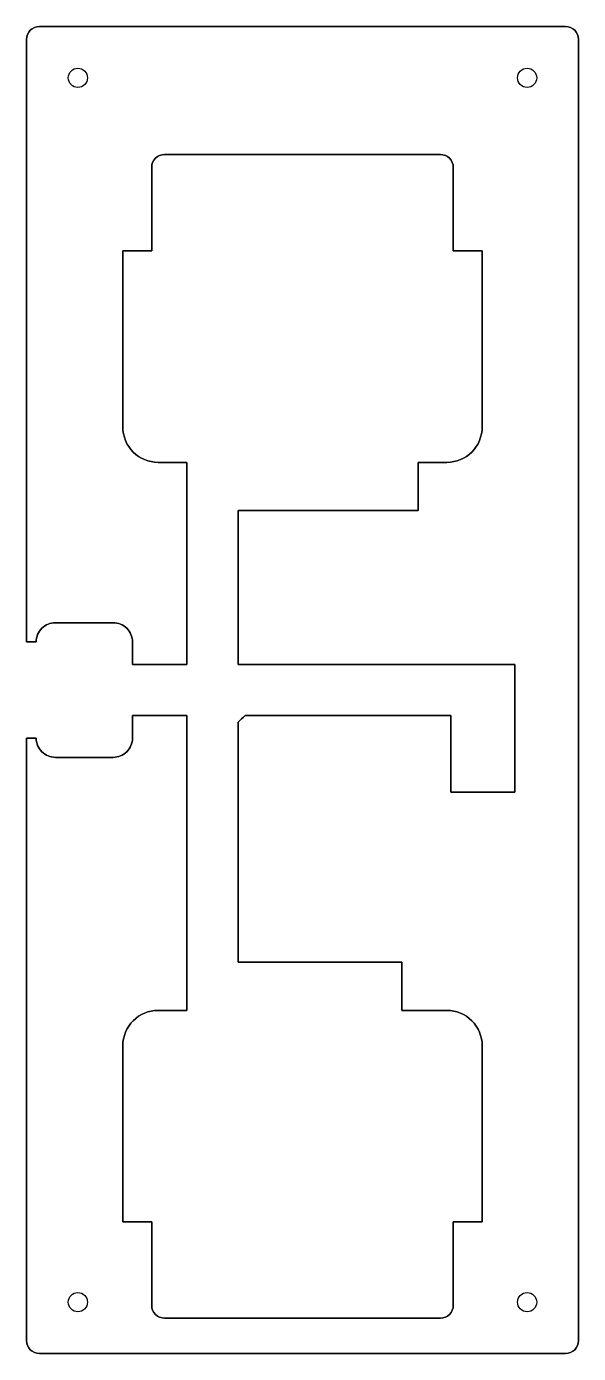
# Model space of a CAD drawing. Header units: millimetres. Extents: x -47 to 39, y -84 to 123.
import ezdxf

# ---------------------------------------------------------------- set-up
doc = ezdxf.new("R2010")
doc.units = ezdxf.units.MM
doc.layers.get('0').update_dxf_attribs({"linetype": 'CONTINUOUS'})

msp = doc.modelspace()

# ---------------------------------------------------------------- linework, layer by layer
for points in [[(-13.78, -23.37), (-13.78, 14.07, -0.026721), (-12.72, 15.08), (19.31, 15.08), (19.31, 3.13), (29.31, 3.13), (29.31, 23.08), (-13.78, 23.08), (-13.78, 47.08), (14.22, 47.08), (14.22, 54.58), (18.72, 54.58, 0.414214), (24.22, 60.08), (24.22, 87.58), (19.72, 87.58), (19.72, 100.58, 0.414214), (17.72, 102.58), (-25.28, 102.58, 0.414214), (-27.28, 100.58), (-27.28, 87.58), (-31.78, 87.58), (-31.78, 60.08, 0.414214), (-26.28, 54.58), (-21.78, 54.58), (-21.78, 23.08), (-30.28, 23.08), (-30.28, 26.58, 0.414214), (-33.28, 29.58), (-42.28, 29.58, 0.414214), (-45.28, 26.58), (-46.78, 26.58), (-46.78, 120.53, -0.414214), (-44.78, 122.53), (37.22, 122.53, -0.414214), (39.22, 120.53), (39.22, -82.37, -0.414214), (37.22, -84.37), (-44.78, -84.37, -0.414214), (-46.78, -82.37), (-46.78, 11.58), (-45.28, 11.58, 0.414214), (-42.28, 8.58), (-33.28, 8.58, 0.414214), (-30.28, 11.58), (-30.28, 15.08), (-21.78, 15.08), (-21.78, -30.87), (-26.28, -30.87, 0.414214), (-31.78, -36.37), (-31.78, -63.87), (-27.28, -63.87), (-27.28, -76.87, 0.414214), (-25.28, -78.87), (17.72, -78.87, 0.414214), (19.72, -76.87), (19.72, -63.87), (24.22, -63.87), (24.22, -36.37, 0.414214), (18.72, -30.87), (11.72, -30.87), (11.72, -23.37)], [(-13.78, -23.37), (11.72, -23.37), (11.72, -30.87), (18.72, -30.87, -0.414214), (24.22, -36.37), (24.22, -63.87), (19.72, -63.87), (19.72, -76.87, -0.414214), (17.72, -78.87), (-25.28, -78.87, -0.414214), (-27.28, -76.87), (-27.28, -63.87), (-31.78, -63.87), (-31.78, -36.37, -0.414214), (-26.28, -30.87), (-21.78, -30.87), (-21.78, 15.08), (-30.28, 15.08), (-30.28, 11.58, -0.414214), (-33.28, 8.58), (-42.28, 8.58, -0.414214), (-45.28, 11.58), (-46.78, 11.58), (-46.78, -82.37, 0.414214), (-44.78, -84.37), (37.22, -84.37, 0.414214), (39.22, -82.37), (39.22, 120.53, 0.414214), (37.22, 122.53), (-44.78, 122.53, 0.414214), (-46.78, 120.53), (-46.78, 26.58), (-45.28, 26.58, -0.414214), (-42.28, 29.58), (-33.28, 29.58, -0.414214), (-30.28, 26.58), (-30.28, 23.08), (-21.78, 23.08), (-21.78, 54.58), (-26.28, 54.58, -0.414214), (-31.78, 60.08), (-31.78, 87.58), (-27.28, 87.58), (-27.28, 100.58, -0.414214), (-25.28, 102.58), (17.72, 102.58, -0.414214), (19.72, 100.58), (19.72, 87.58), (24.22, 87.58), (24.22, 60.08, -0.414214), (18.72, 54.58), (14.22, 54.58), (14.22, 47.08), (-13.78, 47.08), (-13.78, 23.08), (29.31, 23.08), (29.31, 3.13), (19.31, 3.13), (19.31, 15.08), (-12.72, 15.08, 0.026721), (-13.78, 14.07)]]:
    msp.add_lwpolyline(points, format="xyb", close=True)
for centre in [(-38.78, 114.53), (-38.78, 114.53), (31.22, 114.53), (31.22, 114.53), (-38.78, -76.37), (-38.78, -76.37), (31.22, -76.37), (31.22, -76.37)]:
    msp.add_circle(centre, 1.5)

doc.saveas('drawing.dxf')
